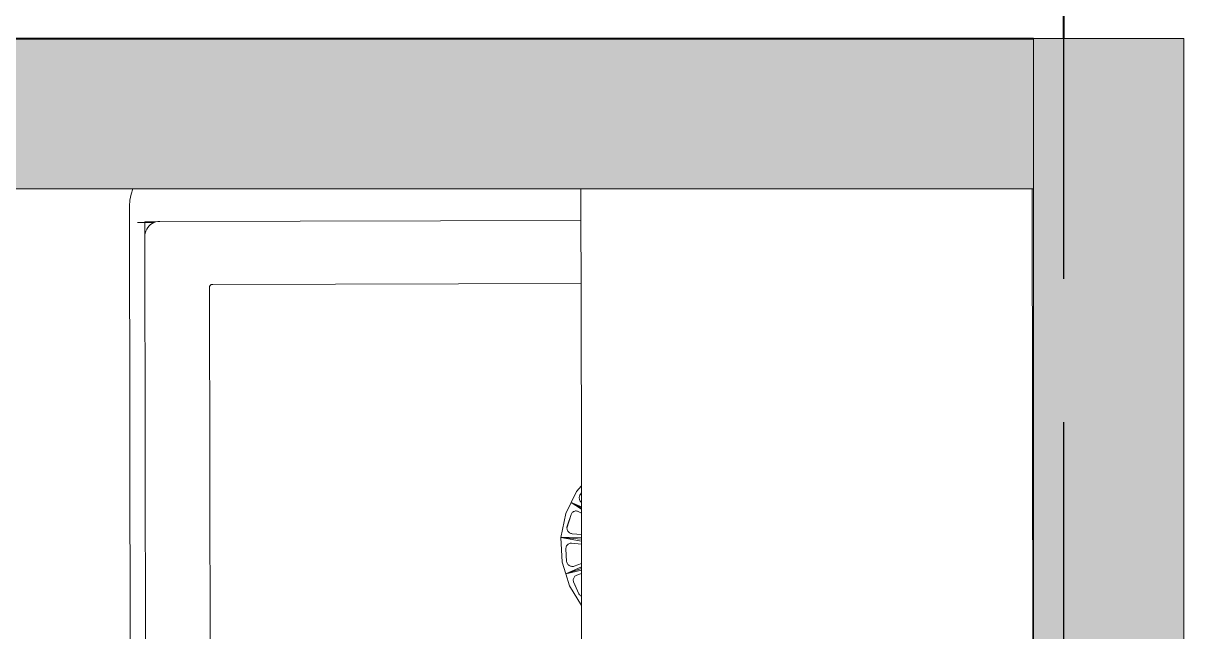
# Model space of a CAD drawing. Header units: millimetres. Extents: x 567392 to 582402, y 4512800 to 4518063.
# Drawn here: x 575547.5 to 575624.7, y 4514477.1 to 4514517.5 of the extents above; entities that cross this region are included whole.
import ezdxf

# ---------------------------------------------------------------- set-up
doc = ezdxf.new("R2010")
doc.units = ezdxf.units.MM
doc.linetypes.add('DASHED2', pattern=[9.525, 6.35, -3.175])
doc.layers.add('A-STRC-01', color=2, linetype='Continuous', lineweight=40)
doc.layers.add('a_8', color=8, linetype='Continuous', lineweight=0)
doc.layers.add('a_p1_d', color=1, linetype='DASHED2')

# ---------------------------------------------------------------- blocks, each defined once
blk = doc.blocks.new('A$C4A613EE6')
h = blk.add_hatch(color=256)
h.dxf.hatch_style = 1
h.paths.add_polyline_path([(12300, -100), (0, -100), (0, 0), (12300, 0)])
h = blk.add_hatch(color=256)
h.dxf.hatch_style = 1
h.paths.add_polyline_path([(0, -100), (100, -100), (100, -3950), (0, -3950)])
for p, q in [((0, -3950), (0, 0)), ((0, 0), (2200, 0)), ((100, -100), (100, -100.74)), ((579.35, -100), (100, -100)), ((100, -100.74), (579.35, -100)), ((100, -100.74), (100, -400.74)), ((120.95, -400.71), (100, -400.74)), ((100, -400.74), (100, -698.64)), ((120.95, -400.71), (162.86, -400.65)), ((121.57, -680.68), (120.95, -400.71)), ((162.86, -400.65), (297.43, -400.44)), ((162.86, -400.65), (163.4, -645.42)), ((297.43, -400.44), (302.09, -400.43)), ((301.1, -403.6), (297.43, -400.44)), ((302.09, -400.43), (302.9, -401.13)), ((302.09, -400.43), (302.28, -400.43)), ((302.28, -400.43), (308.4, -400.42)), ((303.49, -401.43), (302.28, -400.43)), ((302.9, -401.13), (303.49, -401.43)), ((307.89, -400.94), (307.47, -401.23)), ((308.26, -400.59), (307.89, -400.94)), ((308.4, -400.42), (308.26, -400.59)), ((308.4, -400.42), (311.23, -400.42)), ((312.04, -400.41), (308.42, -407.18)), ((312.92, -400.41), (308.42, -407.18)), ((308.42, -407.18), (311.23, -400.42)), ((311.23, -400.42), (312.04, -400.41)), ((312.04, -400.41), (312.92, -400.41)), ((312.92, -400.41), (315.58, -400.41)), ((315.58, -400.41), (314.46, -402.49)), ((315.58, -400.41), (329.75, -400.39)), ((329.24, -406.51), (329.75, -400.39)), ((329.75, -400.39), (331.58, -400.38)), ((331.76, -414.02), (331.58, -400.38)), ((331.58, -400.38), (332.91, -400.38)), ((334.25, -400.38), (331.76, -414.02)), ((332.91, -400.38), (331.76, -414.02)), ((332.91, -400.38), (334.25, -400.38)), ((334.25, -400.38), (336.06, -400.38)), ((336.06, -400.38), (335.51, -406.98)), ((336.06, -400.38), (349.09, -400.36)), ((349.09, -400.36), (351.22, -400.35)), ((350.77, -405.3), (349.09, -400.36)), ((355.95, -410.83), (351.22, -400.35)), ((351.22, -400.35), (352.39, -400.35)), ((352.39, -400.35), (355.95, -410.83)), ((352.39, -400.35), (353.51, -400.35)), ((353.51, -400.35), (355.95, -410.83)), ((353.51, -400.35), (355.7, -400.35)), ((355.7, -400.35), (370.77, -400.32)), ((355.7, -400.35), (356.75, -403.44)), ((376.89, -400.31), (363.76, -408.42)), ((370.42, -400.93), (370.1, -401.32)), ((370.69, -400.5), (370.42, -400.93)), ((370.77, -400.32), (370.69, -400.5)), ((370.77, -400.32), (376.89, -400.31)), ((376.89, -400.31), (519.08, -400.09)), ((308.42, -407.18), (301.1, -403.6)), ((303.97, -401.62), (303.49, -401.43)), ((304.47, -401.76), (303.97, -401.62)), ((304.99, -401.83), (304.47, -401.76)), ((305.51, -401.84), (304.99, -401.83)), ((306.03, -401.78), (305.51, -401.84)), ((306.53, -401.66), (306.03, -401.78)), ((307.02, -401.47), (306.53, -401.66)), ((307.47, -401.23), (307.02, -401.47)), ((315.71, -410.74), (308.42, -407.18)), ((314.07, -403.89), (314.13, -403.41)), ((314.08, -404.38), (314.07, -403.89)), ((314.16, -404.85), (314.08, -404.38)), ((314.13, -403.41), (314.26, -402.94)), ((314.32, -405.32), (314.16, -404.85)), ((314.26, -402.94), (314.46, -402.49)), ((314.54, -405.76), (314.32, -405.32)), ((314.82, -406.16), (314.54, -405.76)), ((315.16, -406.52), (314.82, -406.16)), ((315.55, -406.83), (315.16, -406.52)), ((315.98, -407.09), (315.55, -406.83)), ((316.45, -407.28), (315.98, -407.09)), ((325.47, -410.01), (316.45, -407.28)), ((316.45, -407.28), (324.29, -409.95)), ((328.23, -408.76), (327.85, -409.1)), ((328.55, -408.37), (328.23, -408.76)), ((328.82, -407.94), (328.55, -408.37)), ((329.02, -407.48), (328.82, -407.94)), ((329.16, -407.01), (329.02, -407.48)), ((329.24, -406.51), (329.16, -407.01)), ((335.5, -407.47), (335.51, -406.98)), ((335.57, -407.95), (335.5, -407.47)), ((335.71, -408.42), (335.57, -407.95)), ((335.91, -408.86), (335.71, -408.42)), ((336.18, -409.27), (335.91, -408.86)), ((350.26, -408.63), (349.94, -409.01)), ((350.53, -408.2), (350.26, -408.63)), ((350.74, -407.74), (350.53, -408.2)), ((350.88, -407.26), (350.74, -407.74)), ((350.77, -405.3), (350.9, -405.78)), ((350.95, -406.77), (350.88, -407.26)), ((350.9, -405.78), (350.96, -406.27)), ((350.96, -406.27), (350.95, -406.77)), ((363.76, -408.42), (355.95, -410.83)), ((356.94, -403.89), (356.75, -403.44)), ((357.2, -404.31), (356.94, -403.89)), ((357.51, -404.69), (357.2, -404.31)), ((357.88, -405.03), (357.51, -404.69)), ((358.29, -405.31), (357.88, -405.03)), ((358.74, -405.53), (358.29, -405.31)), ((359.22, -405.69), (358.74, -405.53)), ((359.72, -405.79), (359.22, -405.69)), ((360.23, -405.81), (359.72, -405.79)), ((360.74, -405.77), (360.23, -405.81)), ((361.23, -405.66), (360.74, -405.77)), ((369.23, -402.09), (361.23, -405.66)), ((361.71, -405.48), (361.23, -405.66)), ((361.71, -405.48), (369.23, -402.09)), ((369.23, -402.09), (369.73, -401.68)), ((370.1, -401.32), (369.73, -401.68)), ((331.76, -414.02), (315.71, -410.74)), ((324.29, -409.95), (324.95, -410)), ((325.47, -410.01), (324.95, -410)), ((325.99, -409.95), (325.47, -410.01)), ((326.5, -409.83), (325.99, -409.95)), ((326.98, -409.64), (326.5, -409.83)), ((327.43, -409.4), (326.98, -409.64)), ((327.85, -409.1), (327.43, -409.4)), ((348.15, -413.23), (331.76, -414.02)), ((336.51, -409.64), (336.18, -409.27)), ((336.89, -409.97), (336.51, -409.64)), ((337.31, -410.24), (336.89, -409.97)), ((337.77, -410.45), (337.31, -410.24)), ((338.26, -410.59), (337.77, -410.45)), ((338.76, -410.67), (338.26, -410.59)), ((339.27, -410.68), (338.76, -410.67)), ((339.27, -410.68), (347.58, -410.28)), ((347.58, -410.28), (348.21, -410.08)), ((355.95, -410.83), (348.15, -413.23)), ((348.69, -409.9), (348.21, -410.08)), ((349.15, -409.66), (348.69, -409.9)), ((349.57, -409.36), (349.15, -409.66)), ((349.94, -409.01), (349.57, -409.36)), ((163.4, -645.42), (163.43, -646)), ((163.43, -646), (163.48, -646.24)), ((163.48, -646.24), (163.56, -646.47)), ((163.56, -646.47), (163.67, -646.69)), ((163.67, -646.69), (163.81, -646.89)), ((163.81, -646.89), (163.98, -647.07)), ((163.98, -647.07), (164.17, -647.23)), ((164.17, -647.23), (164.38, -647.36)), ((164.38, -647.36), (164.61, -647.47)), ((164.61, -647.47), (164.85, -647.54)), ((164.85, -647.54), (165.1, -647.59)), ((165.1, -647.59), (165.71, -647.62)), ((165.71, -647.62), (509.14, -647.08)), ((121.57, -680.68), (121.64, -682)), ((121.64, -682), (121.89, -683.29)), ((121.89, -683.29), (121.92, -683.37)), ((121.92, -683.37), (121.94, -690.71)), ((121.92, -683.37), (122.33, -684.54)), ((122.25, -684.33), (122.28, -695.41)), ((122.33, -684.54), (122.93, -685.72)), ((122.93, -685.72), (123.69, -686.81)), ((121.94, -690.71), (132.07, -690.69)), ((123.69, -686.81), (124.6, -687.8)), ((124.6, -687.8), (125.64, -688.66)), ((125.64, -688.66), (126.79, -689.39)), ((126.79, -689.39), (128.03, -689.96)), ((128.03, -689.96), (129.34, -690.37)), ((129.34, -690.37), (130.69, -690.6)), ((130.69, -690.6), (132.07, -690.69)), ((1326.44, -688.84), (132.07, -690.69)), ((100, -698.64), (100, -1688.7)), ((100, -698.64), (103.34, -699.72)), ((103.34, -699.72), (107.38, -700.48)), ((107.38, -700.48), (111.48, -700.73)), ((111.48, -700.73), (1494.44, -698.58))]:
    blk.add_line(p, q)
for points in [[(12300, -100), (0, -100), (0, 0), (12300, 0)], [(0, -100), (100, -100), (100, -3950), (0, -3950)]]:
    blk.add_lwpolyline(points, close=True)

msp = doc.modelspace()

# ---------------------------------------------------------------- linework, layer by layer
at = {"layer": 'A-STRC-01', "color": 3}
msp.add_lwpolyline([(575616.65, 4515062.52), (575616.65, 4514516.52)], dxfattribs=at)
at = {"layer": 'A-STRC-01'}
msp.add_lwpolyline([(575229.65, 4514516.52), (575614.65, 4514516.52)], dxfattribs=at)
at = {"layer": 'a_p1_d', "ltscale": 3}
msp.add_lwpolyline([(575616.65, 4515062.52), (575616.65, 4513366.52)], dxfattribs=at)

# ---------------------------------------------------------------- block references
at = {"layer": 'a_8', "xscale": 0.09999999999999998, "yscale": 0.09999999999999998, "zscale": 0.09999999999999998, "rotation": 270}
msp.add_blockref('A$C4A613EE6', (575624.65, 4514516.52), dxfattribs=at)

doc.saveas('drawing.dxf')
